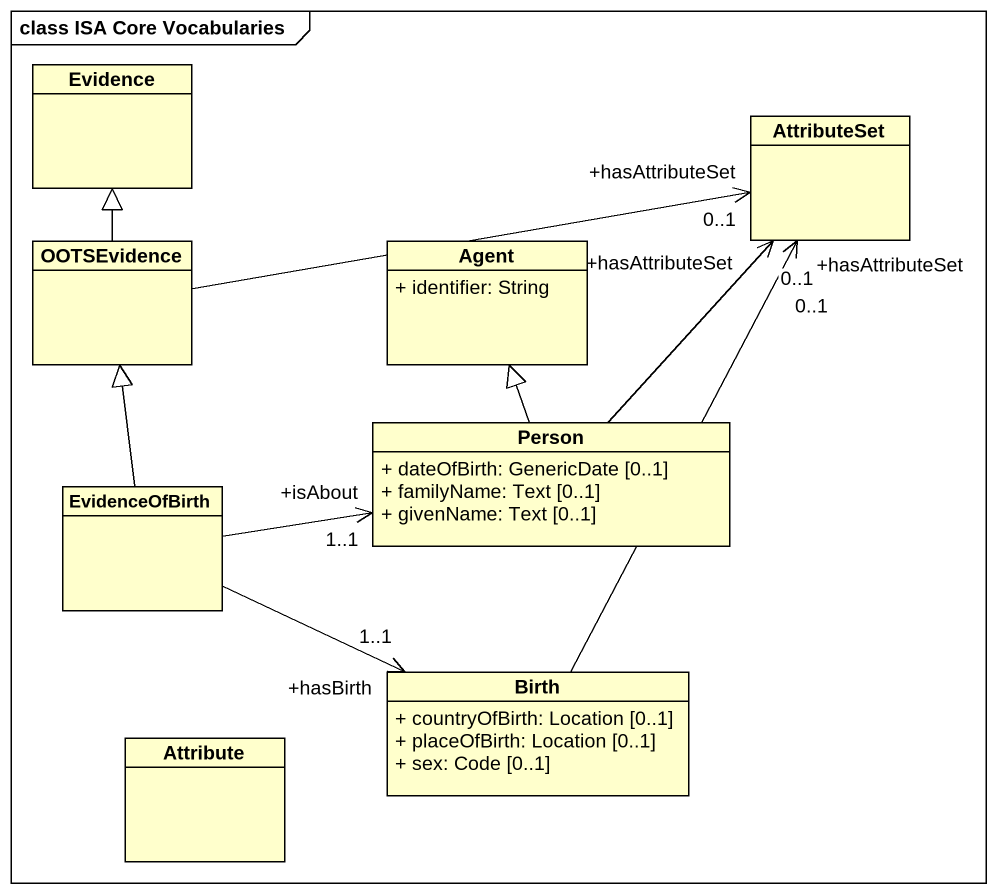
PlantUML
@startuml
mainframe class ISA Core Vocabularies
hide circle
hide empty members
skinparam classAttributeIconSize 0
class Evidence
class AttributeSet
class OOTSEvidence
class "Agent" as Agent_ {
  + identifier: String
}
class "Person" as Person_ {
  + dateOfBirth: GenericDate [0..1]
  + familyName: Text [0..1]
  + givenName: Text [0..1]
}
class EvidenceOfBirth
class Attribute
class Birth {
  + countryOfBirth: Location [0..1]
  + placeOfBirth: Location [0..1]
  + sex: Code [0..1]
}
OOTSEvidence -up-|> Evidence
OOTSEvidence -right-> "+hasAttributeSet\n0..1" AttributeSet
Person_ -up-> "+hasAttributeSet\n0..1" AttributeSet
Person_ -up-|> Agent_
EvidenceOfBirth -up-|> OOTSEvidence
EvidenceOfBirth -right-> "+isAbout\n1..1" Person_
EvidenceOfBirth -right-> "+hasBirth\n1..1" Birth
Birth -up-> "+hasAttributeSet\n0..1" AttributeSet
@enduml
